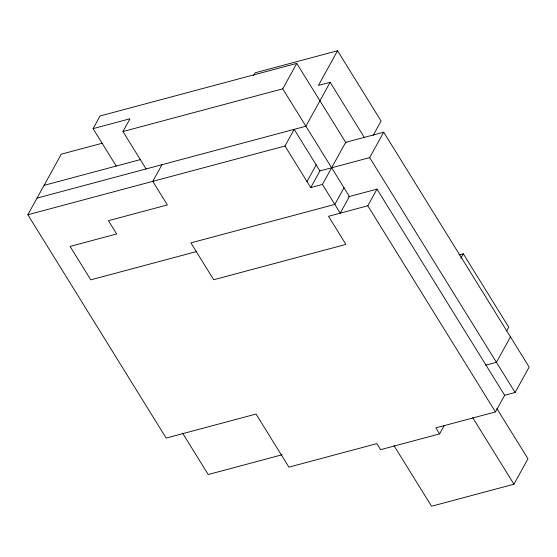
<?xml version="1.0" encoding="UTF-8"?>
<svg xmlns="http://www.w3.org/2000/svg" width="557" height="557" viewBox="0 0 557 557"><rect width="100%" height="100%" fill="white"/><g stroke="black" fill="none" stroke-linecap="round" stroke-linejoin="round"><path stroke-width="0.84" d="M444.221 425.562L439.626 433.882L380.556 449.68L376.817 443.644L288.909 467.142L256.032 414.053L166.16 438.081L27.85 214.744L61.284 154.178L102.397 143.184M116.239 166.049L93.075 128.646L100.072 115.974L296.77 63.387L346.05 142.961M146.115 168.938L122.951 131.536L129.997 118.773L93.075 128.646M161.962 164.705L152.771 181.345L167.379 204.934L108.434 220.69L116.657 233.968L70.071 246.417L90.77 279.844L196.301 251.632M253.505 75.801L255.169 72.786L337.563 50.757L381.085 121.043L373.183 135.365M122.951 131.536L282.733 88.821L296.77 63.387M284.982 146.004L294.173 129.356L319.913 170.922L310.729 187.57L284.982 146.004L27.85 214.744M337.563 50.757L318.416 85.437L330.148 82.297L364.508 137.788M330.148 82.297L305.897 126.223L37.041 198.097M306.991 181.533L316.181 164.893M310.729 187.57L322.454 184.437L345.674 142.362L383.703 132.197L529.15 367.056L515.114 392.483L504.336 395.366M344.003 187.758L334.82 204.405L190.884 242.88L213.707 279.746L345.918 244.398L328.512 216.283L367.808 205.777L376.992 189.136L504.656 395.282L495.465 411.922L435.887 427.853L439.626 433.882M319.913 170.922L369.667 157.624L383.703 132.197M460.764 258.323L463.278 253.769L508.75 327.189L506.654 330.983M510.47 336.888L496.433 362.322L485.655 365.204M393.959 445.572L431.536 506.243L513.93 484.214L527.966 458.787L496.809 408.469M44.08 185.342L140.573 159.546M348.564 196.732L376.992 189.136M459.072 254.89L463.278 253.769M282.141 454.77L208.227 474.529L182.599 433.151M369.667 157.624L515.114 392.483M367.808 205.777L495.465 411.922M282.733 88.821L349.42 196.503L340.236 213.15L322.454 184.437M472.691 417.625L513.93 484.214"/></g></svg>
